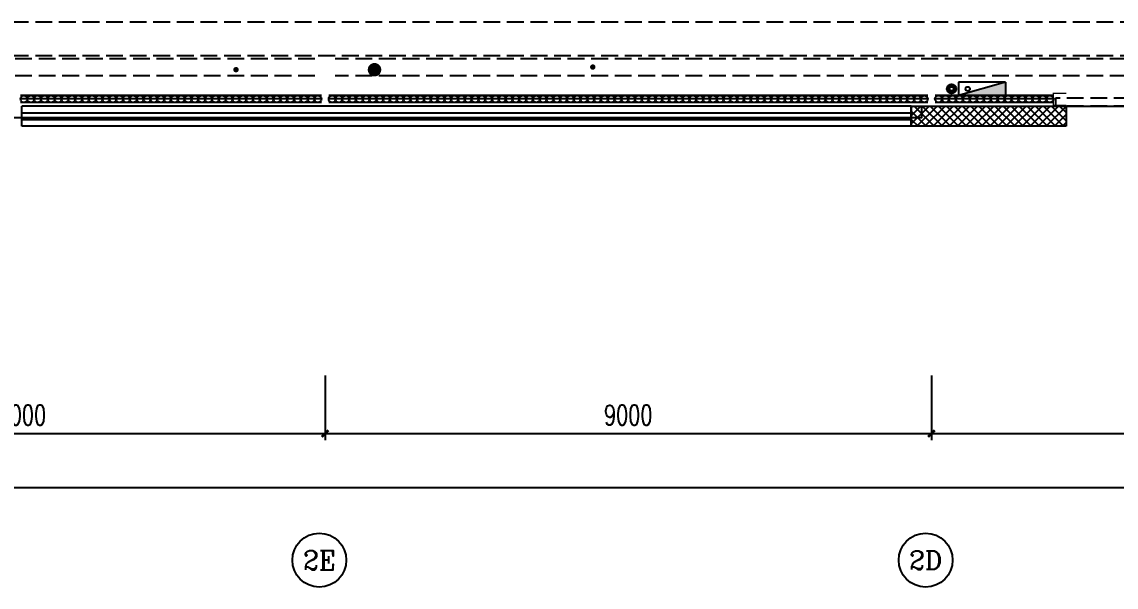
# Model space of a CAD drawing. Extents: x -474411 to 577939, y 0 to 1014176.
# Drawn here: x -169354 to -153112, y 632581 to 640970 of the extents above; entities that cross this region are included whole.
import ezdxf
from ezdxf.enums import TextEntityAlignment as Align

# ---------------------------------------------------------------- set-up
doc = ezdxf.new("R2010")
doc.units = 0
doc.header["$LTSCALE"] = 1000
doc.header["$MEASUREMENT"] = 0
doc.linetypes.add('10平面$0$DASH', pattern=[0.35, 0.25, -0.1])
doc.linetypes.add('DASH', pattern=[0.35, 0.25, -0.1])
doc.layers.get('Defpoints').update_dxf_attribs({"color": 210})
for name, color, linetype in [('A-AXIS-D', 1, 'Continuous'), ('A-AXIS-SYMB', 3, 'Continuous'), ('A-HATCH-2', 251, 'Continuous'), ('A-SFCE', 30, 'Continuous'), ('A-WINDOW', 140, 'Continuous'), ('AS-WALL', 40, 'Continuous'), ('AS-结构边线层', 200, 'Continuous'), ('DIM_SYMB', 3, 'Continuous'), ('PUB_HATCH', 8, 'Continuous'), ('PUB_TEXT', 7, 'Continuous'), ('SB_ZF消火栓', 10, 'Continuous')]:
    doc.layers.add(name, color=color, linetype=linetype)
doc.layers.add('LG-ZF消防', color=1, linetype='Continuous', lineweight=60)
doc.styles.add('_TCH_AXIS', font='COMPLEX', dxfattribs={"bigfont": 'GBCBIG'})
doc.styles.add('_TCH_DIM_T3', font='SIMPLEX', dxfattribs={"width": 0.705882, "bigfont": 'GBCBIG'})
doc.dimstyles.new('_TCH_ARCH&&100', dxfattribs={"dimtxt": 297.5, "dimasz": 100, "dimexe": 100, "dimexo": 100, "dimgap": 126.25, "dimtad": 1, "dimdec": 0, "dimzin": 0, "dimdsep": 46, "dimtxsty": '_TCH_DIM_T3', "dimblk": 'ARCHTICK', "dimcen": 0.09, "dimclrt": 7, "dimazin": 2, "dimtfac": 1, "dimtdec": 0, "dimtix": 1, "dimtmove": 2, "dimatfit": 3, "dimfxl": 0, "dimtolj": 1, "dimtzin": 0, "dimarcsym": 0})

# ---------------------------------------------------------------- blocks, each defined once
blk = doc.blocks.new('42343243')
at = {"color": 8}
for p, q in [((-169354, 1223170), (-169354, 1222870)), ((-156154, 1223170), (-169354, 1223170)), ((-169354, 1223070), (-156154, 1223070)), ((-156154, 1222870), (-156154, 1223170)), ((-169354, 1222970), (-156154, 1222970)), ((-156154, 1222870), (-169354, 1222870))]:
    blk.add_line(p, q, dxfattribs=at)
at = {"color": 8, "linetype": '10平面$0$DASH'}
for p, q in [((-148694, 1222870), (-154014, 1222870)), ((-148694, 1222750), (-154014, 1222750))]:
    blk.add_line(p, q, dxfattribs=at)
at = {"color": 8, "linetype": 'Continuous'}
blk.add_line((-154014, 1222750), (-154014, 1222870), dxfattribs=at)
at = {"layer": 'AS-WALL', "color": 8}
for p, q in [((-153854, 1223170), (-156154, 1223170)), ((-156154, 1223170), (-156154, 1222870)), ((-153854, 1222870), (-153854, 1223170)), ((-156154, 1222870), (-153854, 1222870))]:
    blk.add_line(p, q, dxfattribs=at)
at = {"layer": 'PUB_HATCH', "color": 8, "linetype": 'Continuous'}
for p, q in [((-156154, 1223067), (-156051, 1223170)), ((-156154, 1222947), (-155931, 1223170)), ((-155889, 1222870), (-156154, 1223135)), ((-156111, 1222870), (-155811, 1223170)), ((-155769, 1222870), (-156069, 1223170)), ((-155991, 1222870), (-155691, 1223170)), ((-155649, 1222870), (-155949, 1223170)), ((-155871, 1222870), (-155571, 1223170)), ((-155529, 1222870), (-155829, 1223170)), ((-155751, 1222870), (-155451, 1223170)), ((-155409, 1222870), (-155709, 1223170)), ((-155631, 1222870), (-155331, 1223170)), ((-155289, 1222870), (-155589, 1223170)), ((-155511, 1222870), (-155211, 1223170)), ((-155169, 1222870), (-155469, 1223170)), ((-155391, 1222870), (-155091, 1223170)), ((-155049, 1222870), (-155349, 1223170)), ((-155271, 1222870), (-154971, 1223170)), ((-154929, 1222870), (-155229, 1223170)), ((-155151, 1222870), (-154851, 1223170)), ((-154809, 1222870), (-155109, 1223170)), ((-155031, 1222870), (-154731, 1223170)), ((-154689, 1222870), (-154989, 1223170)), ((-154911, 1222870), (-154611, 1223170)), ((-154569, 1222870), (-154869, 1223170)), ((-154791, 1222870), (-154491, 1223170)), ((-154449, 1222870), (-154749, 1223170)), ((-154671, 1222870), (-154371, 1223170)), ((-154329, 1222870), (-154629, 1223170)), ((-154551, 1222870), (-154251, 1223170)), ((-154209, 1222870), (-154509, 1223170)), ((-154431, 1222870), (-154131, 1223170)), ((-154089, 1222870), (-154389, 1223170)), ((-154311, 1222870), (-154011, 1223170)), ((-153969, 1222870), (-154269, 1223170)), ((-154191, 1222870), (-153891, 1223170)), ((-153854, 1222875), (-154149, 1223170)), ((-154071, 1222870), (-153854, 1223087)), ((-153854, 1222995), (-154029, 1223170)), ((-153854, 1223115), (-153909, 1223170)), ((-156009, 1222870), (-156154, 1223015)), ((-156129, 1222870), (-156154, 1222895)), ((-153951, 1222870), (-153854, 1222967))]:
    blk.add_line(p, q, dxfattribs=at)
blk = doc.blocks.new('43243')
at = {"layer": 'AS-结构边线层', "color": 8}
blk.add_lwpolyline([(-210494, 639720), (-200454, 639720), (-200454, 640170), (-198354, 640170), (-198354, 639720), (-196514, 639720), (-196514, 639550), (-175294, 639550), (-175294, 639720), (-173454, 639720), (-173454, 640170), (-171354, 640170), (-171354, 639720), (-169514, 639720), (-169514, 639550), (-155994, 639550), (-155994, 639720), (-146454, 639720)], dxfattribs=at)
blk = doc.blocks.new('w42343')
at = {"layer": 'A-HATCH-2', "linetype": 'DASH'}
for p, q in [((-263654, 640970), (-128354, 640970)), ((-263654, 640470), (-128354, 640470))]:
    blk.add_line(p, q, dxfattribs=at)
blk = doc.blocks.new('34242343243')
at = {"color": 8}
for p, q in [((-169274, 639876), (-169375, 639876)), ((-169274, 639826), (-169375, 639826)), ((-169274, 639776), (-169375, 639776)), ((-169172, 639876), (-169274, 639876)), ((-169172, 639826), (-169274, 639826)), ((-169172, 639776), (-169274, 639776)), ((-169071, 639876), (-169172, 639876)), ((-169071, 639826), (-169172, 639826)), ((-169071, 639776), (-169172, 639776)), ((-168969, 639876), (-169071, 639876)), ((-168969, 639826), (-169071, 639826)), ((-168969, 639776), (-169071, 639776)), ((-168868, 639876), (-168969, 639876)), ((-168868, 639826), (-168969, 639826)), ((-168868, 639776), (-168969, 639776)), ((-168766, 639876), (-168868, 639876)), ((-168766, 639826), (-168868, 639826)), ((-168766, 639776), (-168868, 639776)), ((-168665, 639876), (-168766, 639876)), ((-168665, 639826), (-168766, 639826)), ((-168665, 639776), (-168766, 639776)), ((-168563, 639876), (-168665, 639876)), ((-168563, 639826), (-168665, 639826)), ((-168563, 639776), (-168665, 639776)), ((-168462, 639876), (-168563, 639876)), ((-168462, 639826), (-168563, 639826)), ((-168462, 639776), (-168563, 639776)), ((-168360, 639876), (-168462, 639876)), ((-168360, 639826), (-168462, 639826)), ((-168360, 639776), (-168462, 639776)), ((-168258, 639876), (-168360, 639876)), ((-168258, 639826), (-168360, 639826)), ((-168258, 639776), (-168360, 639776)), ((-168157, 639876), (-168258, 639876)), ((-168157, 639826), (-168258, 639826)), ((-168157, 639776), (-168258, 639776)), ((-168055, 639876), (-168157, 639876)), ((-168055, 639826), (-168157, 639826)), ((-168055, 639776), (-168157, 639776)), ((-167954, 639876), (-168055, 639876)), ((-167954, 639826), (-168055, 639826)), ((-167954, 639776), (-168055, 639776)), ((-167852, 639876), (-167954, 639876)), ((-167852, 639826), (-167954, 639826)), ((-167852, 639776), (-167954, 639776)), ((-167751, 639876), (-167852, 639876)), ((-167751, 639826), (-167852, 639826)), ((-167751, 639776), (-167852, 639776)), ((-167649, 639876), (-167751, 639876)), ((-167649, 639826), (-167751, 639826)), ((-167649, 639776), (-167751, 639776)), ((-167548, 639876), (-167649, 639876)), ((-167548, 639826), (-167649, 639826)), ((-167548, 639776), (-167649, 639776)), ((-167446, 639876), (-167548, 639876)), ((-167446, 639826), (-167548, 639826)), ((-167446, 639776), (-167548, 639776)), ((-167345, 639876), (-167446, 639876)), ((-167345, 639826), (-167446, 639826)), ((-167345, 639776), (-167446, 639776)), ((-167243, 639876), (-167345, 639876)), ((-167243, 639826), (-167345, 639826)), ((-167243, 639776), (-167345, 639776)), ((-167142, 639876), (-167243, 639876)), ((-167142, 639826), (-167243, 639826)), ((-167142, 639776), (-167243, 639776)), ((-167040, 639876), (-167142, 639876)), ((-167040, 639826), (-167142, 639826)), ((-167040, 639776), (-167142, 639776)), ((-166939, 639876), (-167040, 639876)), ((-166939, 639826), (-167040, 639826)), ((-166939, 639776), (-167040, 639776)), ((-166837, 639876), (-166939, 639876)), ((-166837, 639826), (-166939, 639826)), ((-166837, 639776), (-166939, 639776)), ((-166736, 639876), (-166837, 639876)), ((-166736, 639826), (-166837, 639826)), ((-166736, 639776), (-166837, 639776)), ((-166634, 639876), (-166736, 639876)), ((-166634, 639826), (-166736, 639826)), ((-166634, 639776), (-166736, 639776)), ((-166533, 639876), (-166634, 639876)), ((-166533, 639826), (-166634, 639826)), ((-166533, 639776), (-166634, 639776)), ((-166431, 639876), (-166533, 639876)), ((-166431, 639826), (-166533, 639826)), ((-166431, 639776), (-166533, 639776)), ((-166330, 639876), (-166431, 639876)), ((-166330, 639826), (-166431, 639826)), ((-166330, 639776), (-166431, 639776)), ((-166228, 639876), (-166330, 639876)), ((-166228, 639826), (-166330, 639826)), ((-166228, 639776), (-166330, 639776)), ((-166126, 639876), (-166228, 639876)), ((-166126, 639826), (-166228, 639826)), ((-166126, 639776), (-166228, 639776)), ((-166025, 639876), (-166126, 639876)), ((-166025, 639826), (-166126, 639826)), ((-166025, 639776), (-166126, 639776)), ((-165923, 639876), (-166025, 639876)), ((-165923, 639826), (-166025, 639826)), ((-165923, 639776), (-166025, 639776)), ((-165822, 639876), (-165923, 639876)), ((-165822, 639826), (-165923, 639826)), ((-165822, 639776), (-165923, 639776)), ((-165720, 639876), (-165822, 639876)), ((-165720, 639826), (-165822, 639826)), ((-165720, 639776), (-165822, 639776)), ((-165619, 639876), (-165720, 639876)), ((-165619, 639826), (-165720, 639826)), ((-165619, 639776), (-165720, 639776)), ((-165517, 639876), (-165619, 639876)), ((-165517, 639826), (-165619, 639826)), ((-165517, 639776), (-165619, 639776)), ((-165416, 639876), (-165517, 639876)), ((-165416, 639826), (-165517, 639826)), ((-165416, 639776), (-165517, 639776)), ((-165314, 639876), (-165416, 639876)), ((-165314, 639826), (-165416, 639826)), ((-165314, 639776), (-165416, 639776)), ((-165213, 639876), (-165314, 639876)), ((-165213, 639826), (-165314, 639826)), ((-165213, 639776), (-165314, 639776)), ((-165111, 639876), (-165213, 639876)), ((-165111, 639826), (-165213, 639826)), ((-165111, 639776), (-165213, 639776)), ((-165010, 639876), (-165111, 639876)), ((-165010, 639826), (-165111, 639826)), ((-165010, 639776), (-165111, 639776)), ((-164908, 639876), (-165010, 639876)), ((-164908, 639826), (-165010, 639826)), ((-164908, 639776), (-165010, 639776)), ((-164699, 639876), (-164800, 639876)), ((-164699, 639826), (-164800, 639826)), ((-164699, 639776), (-164800, 639776)), ((-164598, 639876), (-164699, 639876)), ((-164598, 639826), (-164699, 639826)), ((-164598, 639776), (-164699, 639776)), ((-164497, 639876), (-164598, 639876)), ((-164497, 639826), (-164598, 639826)), ((-164497, 639776), (-164598, 639776)), ((-164396, 639876), (-164497, 639876)), ((-164396, 639826), (-164497, 639826)), ((-164396, 639776), (-164497, 639776)), ((-164295, 639876), (-164396, 639876)), ((-164295, 639826), (-164396, 639826)), ((-164295, 639776), (-164396, 639776)), ((-164194, 639876), (-164295, 639876)), ((-164194, 639826), (-164295, 639826)), ((-164194, 639776), (-164295, 639776)), ((-164093, 639876), (-164194, 639876)), ((-164093, 639826), (-164194, 639826)), ((-164093, 639776), (-164194, 639776)), ((-163992, 639876), (-164093, 639876)), ((-163992, 639826), (-164093, 639826)), ((-163992, 639776), (-164093, 639776)), ((-163891, 639876), (-163992, 639876)), ((-163891, 639826), (-163992, 639826)), ((-163891, 639776), (-163992, 639776)), ((-163790, 639876), (-163891, 639876)), ((-163790, 639826), (-163891, 639826)), ((-163790, 639776), (-163891, 639776)), ((-163689, 639876), (-163790, 639876)), ((-163689, 639826), (-163790, 639826)), ((-163689, 639776), (-163790, 639776)), ((-163588, 639876), (-163689, 639876)), ((-163588, 639826), (-163689, 639826)), ((-163588, 639776), (-163689, 639776)), ((-163487, 639876), (-163588, 639876)), ((-163487, 639826), (-163588, 639826)), ((-163487, 639776), (-163588, 639776)), ((-163386, 639876), (-163487, 639876)), ((-163386, 639826), (-163487, 639826)), ((-163386, 639776), (-163487, 639776)), ((-163285, 639876), (-163386, 639876)), ((-163285, 639826), (-163386, 639826)), ((-163285, 639776), (-163386, 639776)), ((-163183, 639876), (-163285, 639876)), ((-163183, 639826), (-163285, 639826)), ((-163183, 639776), (-163285, 639776)), ((-163082, 639876), (-163183, 639876)), ((-163082, 639826), (-163183, 639826)), ((-163082, 639776), (-163183, 639776)), ((-162981, 639876), (-163082, 639876)), ((-162981, 639826), (-163082, 639826)), ((-162981, 639776), (-163082, 639776)), ((-162880, 639876), (-162981, 639876)), ((-162880, 639826), (-162981, 639826)), ((-162880, 639776), (-162981, 639776)), ((-162779, 639876), (-162880, 639876)), ((-162779, 639826), (-162880, 639826)), ((-162779, 639776), (-162880, 639776)), ((-162678, 639876), (-162779, 639876)), ((-162678, 639826), (-162779, 639826)), ((-162678, 639776), (-162779, 639776)), ((-162577, 639876), (-162678, 639876)), ((-162577, 639826), (-162678, 639826)), ((-162577, 639776), (-162678, 639776)), ((-162476, 639876), (-162577, 639876)), ((-162476, 639826), (-162577, 639826)), ((-162476, 639776), (-162577, 639776)), ((-162375, 639876), (-162476, 639876)), ((-162375, 639826), (-162476, 639826)), ((-162375, 639776), (-162476, 639776)), ((-162274, 639876), (-162375, 639876)), ((-162274, 639826), (-162375, 639826)), ((-162274, 639776), (-162375, 639776)), ((-162173, 639876), (-162274, 639876)), ((-162173, 639826), (-162274, 639826)), ((-162173, 639776), (-162274, 639776)), ((-162072, 639876), (-162173, 639876)), ((-162072, 639826), (-162173, 639826)), ((-162072, 639776), (-162173, 639776)), ((-161971, 639876), (-162072, 639876)), ((-161971, 639826), (-162072, 639826)), ((-161971, 639776), (-162072, 639776)), ((-161870, 639876), (-161971, 639876)), ((-161870, 639826), (-161971, 639826)), ((-161870, 639776), (-161971, 639776)), ((-161769, 639876), (-161870, 639876)), ((-161769, 639826), (-161870, 639826)), ((-161769, 639776), (-161870, 639776)), ((-161668, 639876), (-161769, 639876)), ((-161668, 639826), (-161769, 639826)), ((-161668, 639776), (-161769, 639776)), ((-161567, 639876), (-161668, 639876)), ((-161567, 639826), (-161668, 639826)), ((-161567, 639776), (-161668, 639776)), ((-161466, 639876), (-161567, 639876)), ((-161466, 639826), (-161567, 639826)), ((-161466, 639776), (-161567, 639776)), ((-161365, 639876), (-161466, 639876)), ((-161365, 639826), (-161466, 639826)), ((-161365, 639776), (-161466, 639776)), ((-161264, 639876), (-161365, 639876)), ((-161264, 639826), (-161365, 639826)), ((-161264, 639776), (-161365, 639776)), ((-161163, 639876), (-161264, 639876)), ((-161163, 639826), (-161264, 639826)), ((-161163, 639776), (-161264, 639776)), ((-161062, 639876), (-161163, 639876)), ((-161062, 639826), (-161163, 639826)), ((-161062, 639776), (-161163, 639776)), ((-160960, 639876), (-161062, 639876)), ((-160960, 639826), (-161062, 639826)), ((-160960, 639776), (-161062, 639776)), ((-160859, 639876), (-160960, 639876)), ((-160859, 639826), (-160960, 639826)), ((-160859, 639776), (-160960, 639776)), ((-160758, 639876), (-160859, 639876)), ((-160758, 639826), (-160859, 639826)), ((-160758, 639776), (-160859, 639776)), ((-160657, 639876), (-160758, 639876)), ((-160657, 639826), (-160758, 639826)), ((-160657, 639776), (-160758, 639776)), ((-160556, 639876), (-160657, 639876)), ((-160556, 639826), (-160657, 639826)), ((-160556, 639776), (-160657, 639776)), ((-160455, 639876), (-160556, 639876)), ((-160455, 639826), (-160556, 639826)), ((-160455, 639776), (-160556, 639776)), ((-160354, 639876), (-160455, 639876)), ((-160354, 639826), (-160455, 639826)), ((-160354, 639776), (-160455, 639776)), ((-160253, 639876), (-160354, 639876)), ((-160253, 639826), (-160354, 639826)), ((-160253, 639776), (-160354, 639776)), ((-160152, 639876), (-160253, 639876)), ((-160152, 639826), (-160253, 639826)), ((-160152, 639776), (-160253, 639776)), ((-160051, 639876), (-160152, 639876)), ((-160051, 639826), (-160152, 639826)), ((-160051, 639776), (-160152, 639776)), ((-159950, 639876), (-160051, 639876)), ((-159950, 639826), (-160051, 639826)), ((-159950, 639776), (-160051, 639776)), ((-159849, 639876), (-159950, 639876)), ((-159849, 639826), (-159950, 639826)), ((-159849, 639776), (-159950, 639776)), ((-159748, 639876), (-159849, 639876)), ((-159748, 639826), (-159849, 639826)), ((-159748, 639776), (-159849, 639776)), ((-159647, 639876), (-159748, 639876)), ((-159647, 639826), (-159748, 639826)), ((-159647, 639776), (-159748, 639776)), ((-159546, 639876), (-159647, 639876)), ((-159546, 639826), (-159647, 639826)), ((-159546, 639776), (-159647, 639776)), ((-159445, 639876), (-159546, 639876)), ((-159445, 639826), (-159546, 639826)), ((-159445, 639776), (-159546, 639776)), ((-159344, 639876), (-159445, 639876)), ((-159344, 639826), (-159445, 639826)), ((-159344, 639776), (-159445, 639776)), ((-159243, 639876), (-159344, 639876)), ((-159243, 639826), (-159344, 639826)), ((-159243, 639776), (-159344, 639776)), ((-159142, 639876), (-159243, 639876)), ((-159142, 639826), (-159243, 639826)), ((-159142, 639776), (-159243, 639776)), ((-159041, 639876), (-159142, 639876)), ((-159041, 639826), (-159142, 639826)), ((-159041, 639776), (-159142, 639776)), ((-158940, 639876), (-159041, 639876)), ((-158940, 639826), (-159041, 639826)), ((-158940, 639776), (-159041, 639776)), ((-158839, 639876), (-158940, 639876)), ((-158839, 639826), (-158940, 639826)), ((-158839, 639776), (-158940, 639776)), ((-158737, 639876), (-158839, 639876)), ((-158737, 639826), (-158839, 639826)), ((-158737, 639776), (-158839, 639776)), ((-158636, 639876), (-158737, 639876)), ((-158636, 639826), (-158737, 639826)), ((-158636, 639776), (-158737, 639776)), ((-158535, 639876), (-158636, 639876)), ((-158535, 639826), (-158636, 639826)), ((-158535, 639776), (-158636, 639776)), ((-158434, 639876), (-158535, 639876)), ((-158434, 639826), (-158535, 639826)), ((-158434, 639776), (-158535, 639776)), ((-158333, 639876), (-158434, 639876)), ((-158333, 639826), (-158434, 639826)), ((-158333, 639776), (-158434, 639776)), ((-158232, 639876), (-158333, 639876)), ((-158232, 639826), (-158333, 639826)), ((-158232, 639776), (-158333, 639776)), ((-158131, 639876), (-158232, 639876)), ((-158131, 639826), (-158232, 639826)), ((-158131, 639776), (-158232, 639776)), ((-158030, 639876), (-158131, 639876)), ((-158030, 639826), (-158131, 639826)), ((-158030, 639776), (-158131, 639776)), ((-157929, 639876), (-158030, 639876)), ((-157929, 639826), (-158030, 639826)), ((-157929, 639776), (-158030, 639776)), ((-157828, 639876), (-157929, 639876)), ((-157828, 639826), (-157929, 639826)), ((-157828, 639776), (-157929, 639776)), ((-157727, 639876), (-157828, 639876)), ((-157727, 639826), (-157828, 639826)), ((-157727, 639776), (-157828, 639776)), ((-157626, 639876), (-157727, 639876)), ((-157626, 639826), (-157727, 639826)), ((-157626, 639776), (-157727, 639776)), ((-157525, 639876), (-157626, 639876)), ((-157525, 639826), (-157626, 639826)), ((-157525, 639776), (-157626, 639776)), ((-157424, 639876), (-157525, 639876)), ((-157424, 639826), (-157525, 639826)), ((-157424, 639776), (-157525, 639776)), ((-157323, 639876), (-157424, 639876)), ((-157323, 639826), (-157424, 639826)), ((-157323, 639776), (-157424, 639776)), ((-157222, 639876), (-157323, 639876)), ((-157222, 639826), (-157323, 639826)), ((-157222, 639776), (-157323, 639776)), ((-157121, 639876), (-157222, 639876)), ((-157121, 639826), (-157222, 639826)), ((-157121, 639776), (-157222, 639776)), ((-157020, 639876), (-157121, 639876)), ((-157020, 639826), (-157121, 639826)), ((-157020, 639776), (-157121, 639776)), ((-156919, 639876), (-157020, 639876)), ((-156919, 639826), (-157020, 639826)), ((-156919, 639776), (-157020, 639776)), ((-156818, 639876), (-156919, 639876)), ((-156818, 639826), (-156919, 639826)), ((-156818, 639776), (-156919, 639776)), ((-156717, 639876), (-156818, 639876)), ((-156717, 639826), (-156818, 639826)), ((-156717, 639776), (-156818, 639776)), ((-156616, 639876), (-156717, 639876)), ((-156616, 639826), (-156717, 639826)), ((-156616, 639776), (-156717, 639776)), ((-156514, 639876), (-156616, 639876)), ((-156514, 639826), (-156616, 639826)), ((-156514, 639776), (-156616, 639776)), ((-156413, 639876), (-156514, 639876)), ((-156413, 639826), (-156514, 639826)), ((-156413, 639776), (-156514, 639776)), ((-156312, 639876), (-156413, 639876)), ((-156312, 639826), (-156413, 639826)), ((-156312, 639776), (-156413, 639776)), ((-156211, 639876), (-156312, 639876)), ((-156211, 639826), (-156312, 639826)), ((-156211, 639776), (-156312, 639776)), ((-156110, 639876), (-156211, 639876)), ((-156110, 639826), (-156211, 639826)), ((-156110, 639776), (-156211, 639776)), ((-156009, 639876), (-156110, 639876)), ((-156009, 639826), (-156110, 639826)), ((-156009, 639776), (-156110, 639776)), ((-155908, 639876), (-156009, 639876)), ((-155908, 639826), (-156009, 639826)), ((-155908, 639776), (-156009, 639776)), ((-155697, 639876), (-155800, 639876)), ((-155697, 639826), (-155800, 639826)), ((-155697, 639776), (-155800, 639776)), ((-155593, 639876), (-155697, 639876)), ((-155593, 639826), (-155697, 639826)), ((-155593, 639776), (-155697, 639776)), ((-155490, 639876), (-155593, 639876)), ((-155490, 639826), (-155593, 639826)), ((-155490, 639776), (-155593, 639776)), ((-155387, 639876), (-155490, 639876)), ((-155387, 639826), (-155490, 639826)), ((-155387, 639776), (-155490, 639776)), ((-155283, 639876), (-155387, 639876)), ((-155283, 639826), (-155387, 639826)), ((-155283, 639776), (-155387, 639776)), ((-155180, 639876), (-155283, 639876)), ((-155180, 639826), (-155283, 639826)), ((-155180, 639776), (-155283, 639776)), ((-155077, 639876), (-155180, 639876)), ((-155077, 639826), (-155180, 639826)), ((-155077, 639776), (-155180, 639776)), ((-154973, 639876), (-155077, 639876)), ((-154973, 639826), (-155077, 639826)), ((-154973, 639776), (-155077, 639776)), ((-154870, 639876), (-154973, 639876)), ((-154870, 639826), (-154973, 639826)), ((-154870, 639776), (-154973, 639776)), ((-154767, 639876), (-154870, 639876)), ((-154767, 639826), (-154870, 639826)), ((-154767, 639776), (-154870, 639776)), ((-154663, 639876), (-154767, 639876)), ((-154663, 639826), (-154767, 639826)), ((-154663, 639776), (-154767, 639776)), ((-154560, 639876), (-154663, 639876)), ((-154560, 639826), (-154663, 639826)), ((-154560, 639776), (-154663, 639776)), ((-154457, 639876), (-154560, 639876)), ((-154457, 639826), (-154560, 639826)), ((-154457, 639776), (-154560, 639776)), ((-154353, 639876), (-154457, 639876)), ((-154353, 639826), (-154457, 639826)), ((-154353, 639776), (-154457, 639776)), ((-154250, 639876), (-154353, 639876)), ((-154250, 639826), (-154353, 639826)), ((-154250, 639776), (-154353, 639776)), ((-154147, 639876), (-154250, 639876)), ((-154147, 639826), (-154250, 639826)), ((-154147, 639776), (-154250, 639776)), ((-154043, 639876), (-154147, 639876)), ((-154043, 639826), (-154147, 639826)), ((-154043, 639776), (-154147, 639776))]:
    blk.add_line(p, q, dxfattribs=at)
for centre, major_axis, ratio in [((-169324, 639826), (50.8, 0), 0.98499), ((-169223, 639826), (50.8, 0), 0.98499), ((-169121, 639826), (50.8, 0), 0.98499), ((-169020, 639826), (50.8, 0), 0.98499), ((-168918, 639826), (50.8, 0), 0.98499), ((-168817, 639826), (50.8, 0), 0.98499), ((-168715, 639826), (50.8, 0), 0.98499), ((-168614, 639826), (50.8, 0), 0.98499), ((-168512, 639826), (50.8, 0), 0.98499), ((-168411, 639826), (50.8, 0), 0.98499), ((-168309, 639826), (50.8, 0), 0.98499), ((-168208, 639826), (50.8, 0), 0.98499), ((-168106, 639826), (50.8, 0), 0.98499), ((-168005, 639826), (50.8, 0), 0.98499), ((-167903, 639826), (50.8, 0), 0.98499), ((-167802, 639826), (50.8, 0), 0.98499), ((-167700, 639826), (50.8, 0), 0.98499), ((-167599, 639826), (50.8, 0), 0.98499), ((-167497, 639826), (50.8, 0), 0.98499), ((-167396, 639826), (50.8, 0), 0.98499), ((-167294, 639826), (50.8, 0), 0.98499), ((-167192, 639826), (50.8, 0), 0.98499), ((-167091, 639826), (50.8, 0), 0.98499), ((-166989, 639826), (50.8, 0), 0.98499), ((-166888, 639826), (50.8, 0), 0.98499), ((-166786, 639826), (50.8, 0), 0.98499), ((-166685, 639826), (50.8, 0), 0.98499), ((-166583, 639826), (50.8, 0), 0.98499), ((-166482, 639826), (50.8, 0), 0.98499), ((-166380, 639826), (50.8, 0), 0.98499), ((-166279, 639826), (50.8, 0), 0.98499), ((-166177, 639826), (50.8, 0), 0.98499), ((-166076, 639826), (50.8, 0), 0.98499), ((-165974, 639826), (50.8, 0), 0.98499), ((-165873, 639826), (50.8, 0), 0.98499), ((-165771, 639826), (50.8, 0), 0.98499), ((-165670, 639826), (50.8, 0), 0.98499), ((-165568, 639826), (50.8, 0), 0.98499), ((-165467, 639826), (50.8, 0), 0.98499), ((-165365, 639826), (50.8, 0), 0.98499), ((-165264, 639826), (50.8, 0), 0.98499), ((-165162, 639826), (50.8, 0), 0.98499), ((-165060, 639826), (50.8, 0), 0.98499), ((-164959, 639826), (50.8, 0), 0.98499), ((-155749, 639826), (51.7, 0), 0.96766), ((-155645, 639826), (51.7, 0), 0.96766), ((-155542, 639826), (51.7, 0), 0.96766), ((-155438, 639826), (51.7, 0), 0.96766), ((-155335, 639826), (51.7, 0), 0.96766), ((-155232, 639826), (51.7, 0), 0.96766), ((-155128, 639826), (51.7, 0), 0.96766), ((-155025, 639826), (51.7, 0), 0.96766), ((-154922, 639826), (51.7, 0), 0.96766), ((-154818, 639826), (51.7, 0), 0.96766), ((-154715, 639826), (51.7, 0), 0.96766), ((-154612, 639826), (51.7, 0), 0.96766), ((-154508, 639826), (51.7, 0), 0.96766), ((-154405, 639826), (51.7, 0), 0.96766), ((-154302, 639826), (51.7, 0), 0.96766), ((-154198, 639826), (51.7, 0), 0.96766), ((-154095, 639826), (51.7, 0), 0.96766)]:
    blk.add_ellipse(centre, major_axis=major_axis, ratio=ratio, start_param=3.141593, end_param=9.424778, dxfattribs=at)
for centre in [(-164750, 639826), (-164649, 639826), (-164548, 639826), (-164447, 639826), (-164345, 639826), (-164244, 639826), (-164143, 639826), (-164042, 639826), (-163941, 639826), (-163840, 639826), (-163739, 639826), (-163638, 639826), (-163537, 639826), (-163436, 639826), (-163335, 639826), (-163234, 639826), (-163133, 639826), (-163032, 639826), (-162931, 639826), (-162830, 639826), (-162729, 639826), (-162628, 639826), (-162527, 639826), (-162426, 639826), (-162325, 639826), (-162224, 639826), (-162122, 639826), (-162021, 639826), (-161920, 639826), (-161819, 639826), (-161718, 639826), (-161617, 639826), (-161516, 639826), (-161415, 639826), (-161314, 639826), (-161213, 639826), (-161112, 639826), (-161011, 639826), (-160910, 639826), (-160809, 639826), (-160708, 639826), (-160607, 639826), (-160506, 639826), (-160405, 639826), (-160304, 639826), (-160203, 639826), (-160102, 639826), (-160001, 639826), (-159899, 639826), (-159798, 639826), (-159697, 639826), (-159596, 639826), (-159495, 639826), (-159394, 639826), (-159293, 639826), (-159192, 639826), (-159091, 639826), (-158990, 639826), (-158889, 639826), (-158788, 639826), (-158687, 639826), (-158586, 639826), (-158485, 639826), (-158384, 639826), (-158283, 639826), (-158182, 639826), (-158081, 639826), (-157980, 639826), (-157879, 639826), (-157778, 639826), (-157676, 639826), (-157575, 639826), (-157474, 639826), (-157373, 639826), (-157272, 639826), (-157171, 639826), (-157070, 639826), (-156969, 639826), (-156868, 639826), (-156767, 639826), (-156666, 639826), (-156565, 639826), (-156464, 639826), (-156363, 639826), (-156262, 639826), (-156161, 639826), (-156060, 639826), (-155959, 639826)]:
    blk.add_ellipse(centre, major_axis=(-50.5, 0), ratio=0.989654, dxfattribs=at)
at = {"layer": 'A-SFCE', "color": 8, "const_width": 20}
blk.add_lwpolyline([(-153853, 639730), (-154043, 639730), (-154043, 639910), (-153853, 639910)], dxfattribs=at)
blk = doc.blocks.new('234243242332')
at = {"layer": 'SB_ZF消火栓'}
blk.add_hatch(color=8, dxfattribs=at).paths.add_polyline_path([(-155454, 639876), (-154754, 639876), (-154754, 640076)])
at = {"layer": 'LG-ZF消防', "color": 8, "linetype": 'Continuous'}
blk.add_circle((-155554, 639976), 50, dxfattribs=at)
at = {"layer": 'SB_ZF消火栓', "color": 8}
for p, q in [((-154754, 640076), (-155454, 640076)), ((-155454, 640076), (-155454, 639876)), ((-154754, 640076), (-155454, 639876)), ((-154754, 640076), (-154754, 639876)), ((-155454, 639876), (-154754, 639876))]:
    blk.add_line(p, q, dxfattribs=at)
blk.add_circle((-155314, 639976), 32.5, dxfattribs=at)
blk = doc.blocks.new('_ArchTick')
at = {"color": 0, "linetype": 'ByBlock', "const_width": 0.4}
blk.add_lwpolyline([(-0.5, -0.5), (0.5, 0.5)], dxfattribs=at)
blk = doc.blocks.new('*D576')
at = {"layer": 'A-AXIS-D', "color": 0, "lineweight": -2}
for p, q in [((-173854, 635720), (-173854, 634760)), ((-164854, 635720), (-164854, 634760)), ((-173854, 634860), (-164854, 634860))]:
    blk.add_line(p, q, dxfattribs=at)
at = {"layer": 'Defpoints', "color": 0}
for p in [(-173854, 635820), (-164854, 635820), (-164854, 634860)]:
    blk.add_point(p, dxfattribs=at)
at = {"layer": 'A-AXIS-D', "color": 0, "lineweight": -2, "xscale": 100, "yscale": 100, "zscale": 100, "rotation": 180}
blk.add_blockref('_ArchTick', (-173854, 634860), dxfattribs=at)
at = {"layer": 'A-AXIS-D', "color": 0, "lineweight": -2, "xscale": 100, "yscale": 100, "zscale": 100}
blk.add_blockref('_ArchTick', (-164854, 634860), dxfattribs=at)
at = {"layer": 'A-AXIS-D', "color": 7, "insert": (-169354, 635135), "char_height": 297.5, "attachment_point": 5, "style": '_TCH_DIM_T3'}
blk.add_mtext('\\A1;9000', dxfattribs=at)
blk = doc.blocks.new('*D577')
at = {"layer": 'A-AXIS-D', "color": 0, "lineweight": -2}
for p, q in [((-164854, 635720), (-164854, 634760)), ((-155854, 635720), (-155854, 634760)), ((-164854, 634860), (-155854, 634860))]:
    blk.add_line(p, q, dxfattribs=at)
at = {"layer": 'Defpoints', "color": 0}
for p in [(-164854, 635820), (-155854, 635820), (-155854, 634860)]:
    blk.add_point(p, dxfattribs=at)
at = {"layer": 'A-AXIS-D', "color": 0, "lineweight": -2, "xscale": 100, "yscale": 100, "zscale": 100, "rotation": 180}
blk.add_blockref('_ArchTick', (-164854, 634860), dxfattribs=at)
at = {"layer": 'A-AXIS-D', "color": 0, "lineweight": -2, "xscale": 100, "yscale": 100, "zscale": 100}
blk.add_blockref('_ArchTick', (-155854, 634860), dxfattribs=at)
at = {"layer": 'A-AXIS-D', "color": 7, "insert": (-160354, 635135), "char_height": 297.5, "attachment_point": 5, "style": '_TCH_DIM_T3'}
blk.add_mtext('\\A1;9000', dxfattribs=at)
blk = doc.blocks.new('*D578')
at = {"layer": 'A-AXIS-D', "color": 0, "lineweight": -2}
for p, q in [((-155854, 635720), (-155854, 634760)), ((-146854, 635720), (-146854, 634760)), ((-155854, 634860), (-146854, 634860))]:
    blk.add_line(p, q, dxfattribs=at)
at = {"layer": 'Defpoints', "color": 0}
for p in [(-155854, 635820), (-146854, 635820), (-146854, 634860)]:
    blk.add_point(p, dxfattribs=at)
at = {"layer": 'A-AXIS-D', "color": 0, "lineweight": -2, "xscale": 100, "yscale": 100, "zscale": 100, "rotation": 180}
blk.add_blockref('_ArchTick', (-155854, 634860), dxfattribs=at)
at = {"layer": 'A-AXIS-D', "color": 0, "lineweight": -2, "xscale": 100, "yscale": 100, "zscale": 100}
blk.add_blockref('_ArchTick', (-146854, 634860), dxfattribs=at)
at = {"layer": 'A-AXIS-D', "color": 7, "insert": (-151354, 635135), "char_height": 297.5, "attachment_point": 5, "style": '_TCH_DIM_T3'}
blk.add_mtext('\\A1;9000', dxfattribs=at)
blk = doc.blocks.new('*D611')
at = {"layer": 'A-AXIS-D', "color": 0, "lineweight": -2}
for p, q in [((-286054, 635620), (-286054, 633960)), ((-128054, 635620), (-128054, 633960)), ((-286054, 634060), (-128054, 634060))]:
    blk.add_line(p, q, dxfattribs=at)
at = {"layer": 'Defpoints', "color": 0}
for p in [(-286054, 635720), (-128054, 635720), (-128054, 634060)]:
    blk.add_point(p, dxfattribs=at)
at = {"layer": 'A-AXIS-D', "color": 0, "lineweight": -2, "xscale": 100, "yscale": 100, "zscale": 100, "rotation": 180}
blk.add_blockref('_ArchTick', (-286054, 634060), dxfattribs=at)
at = {"layer": 'A-AXIS-D', "color": 0, "lineweight": -2, "xscale": 100, "yscale": 100, "zscale": 100}
blk.add_blockref('_ArchTick', (-128054, 634060), dxfattribs=at)
at = {"layer": 'A-AXIS-D', "color": 7, "insert": (-207054, 634335), "char_height": 297.5, "attachment_point": 5, "style": '_TCH_DIM_T3'}
blk.add_mtext('\\A1;158000', dxfattribs=at)

msp = doc.modelspace()

# ---------------------------------------------------------------- linework, layer by layer
at = {"layer": 'A-AXIS-D', "color": 8}
for centre in [(-164939.1, 632981.1), (-155939.1, 632981.1)]:
    msp.add_circle(centre, 400, dxfattribs=at)
at = {"layer": 'A-AXIS-SYMB', "color": 8, "const_width": 40}
for points in [[(-166175.8, 640280, 1), (-166175.8, 640240, 1)], [(-160880, 640320, 1), (-160880, 640280, 1)]]:
    msp.add_lwpolyline(points, format="xyb", close=True, dxfattribs=at)
at = {"layer": 'A-SFCE', "color": 8, "linetype": 'DASH'}
for p, q in [((-165004.2, 640420), (-173704.2, 640420)), ((-147004.2, 640420), (-164704.2, 640420)), ((-165004.2, 640170), (-173704.2, 640170)), ((-147004.2, 640170), (-164704.2, 640170))]:
    msp.add_line(p, q, dxfattribs=at)
at = {"layer": 'DIM_SYMB', "color": 8, "const_width": 100}
msp.add_lwpolyline([(-164127.3, 640210.5, 1), (-164112.7, 640309.5, 1)], format="xyb", close=True, dxfattribs=at)

# ---------------------------------------------------------------- block references
at = {"layer": 'A-WINDOW', "color": 8}
for name in ['43243', 'w42343']:
    msp.add_blockref(name, (0, 0), dxfattribs=at)
at = {"layer": 'A-WINDOW', "color": 8, "xscale": -1, "rotation": 180}
msp.add_blockref('42343243', (0, 1862590), dxfattribs=at)
at = {"layer": 'DIM_SYMB', "color": 8}
msp.add_blockref('34242343243', (0, 0), dxfattribs=at)
at = {"layer": 'SB_ZF消火栓', "color": 8, "linetype": 'Continuous'}
msp.add_blockref('234243242332', (0, 0), dxfattribs=at)

# ---------------------------------------------------------------- texts
at = {"layer": 'PUB_TEXT', "color": 8, "style": '_TCH_AXIS'}
for s, height, p, p2 in [('2E', 282.17, (-165180.9, 632840), (-164697.2, 632840)), ('2D', 276.42, (-156182.6, 632842.9), (-155695.6, 632842.9))]:
    msp.add_text(s, height=height, dxfattribs=at).set_placement(p, p2, align=Align.FIT)

# ---------------------------------------------------------------- dimensions: what is measured, and where the dimension line sits
at = {"layer": 'A-AXIS-D', "color": 8}
for base, p1, p2, picture, middle in [((-128054.2, 634060), (-286054.2, 635720), (-128054.2, 635720), '*D611', (-207054.2, 634335)), ((-164854.2, 634860), (-173854.2, 635820), (-164854.2, 635820), '*D576', (-169354.2, 635135)), ((-155854.2, 634860), (-164854.2, 635820), (-155854.2, 635820), '*D577', (-160354.2, 635135)), ((-146854.2, 634860), (-155854.2, 635820), (-146854.2, 635820), '*D578', (-151354.2, 635135))]:
    dim = msp.add_linear_dim(base=base, p1=p1, p2=p2, angle=0, dimstyle='_TCH_ARCH&&100', override={"dimgap": 0}, dxfattribs=at)
    dim.commit()
    dim.dimension.update_dxf_attribs({"geometry": picture, "text_midpoint": middle, "dimtype": 161})

doc.saveas('drawing.dxf')
